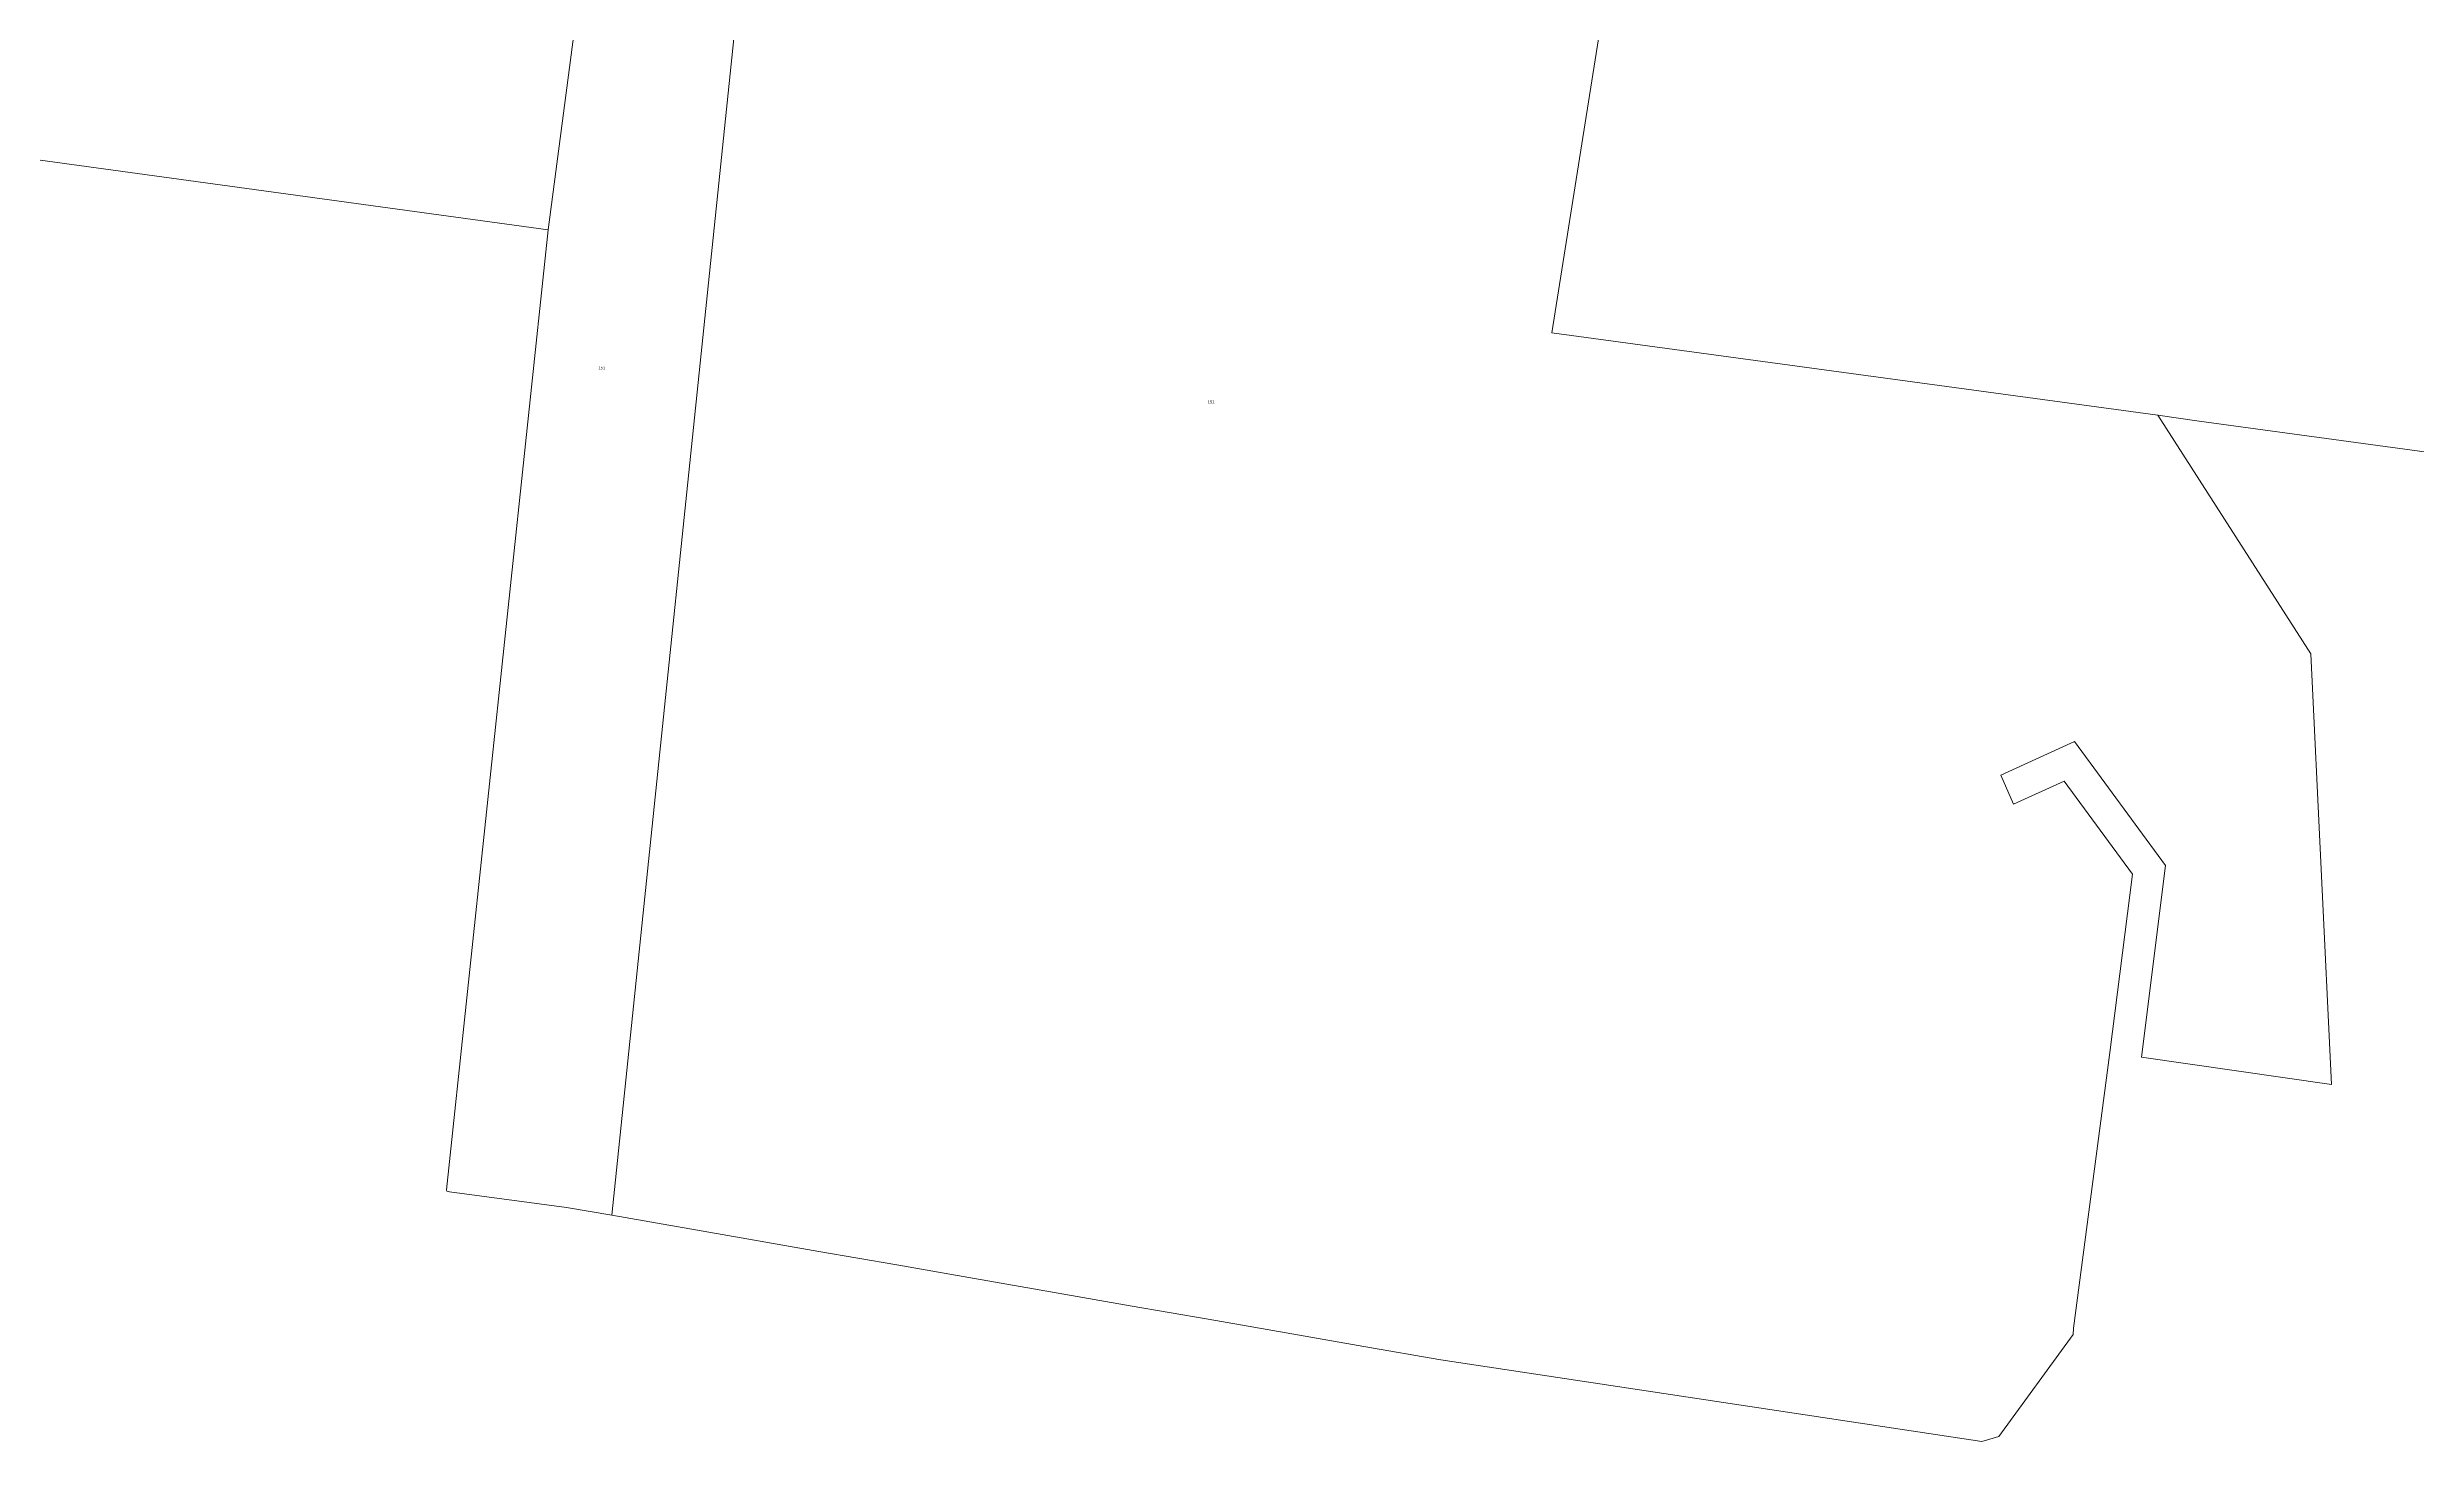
# Model space of a CAD drawing. Header units: metres. Extents: x 240566 to 246015, y 6282606 to 6289108.
# Drawn here: x 242129 to 243631, y 6282980 to 6283864 of the extents above; entities that cross this region are included whole.
import ezdxf

# ---------------------------------------------------------------- set-up
doc = ezdxf.new("R2010")
doc.units = ezdxf.units.M
doc.layers.add('Cadastre Land Parcels_SP_EXT', color=9, linetype='Continuous', lineweight=5)
doc.styles.get("Standard").update_dxf_attribs({"font": 'arial.ttf'})

msp = doc.modelspace()

# ---------------------------------------------------------------- linework, layer by layer
at = {"layer": 'Cadastre Land Parcels_SP_EXT', "linetype": 'Continuous'}
for points in [[(242695.2, 6285410.7), (242619.5, 6284860.3), (242859.6, 6284829.9), (242857, 6284809.9), (243047.8, 6284785.8), (243004.3, 6284461.8), (243202.5, 6284436.9), (243082.8, 6283683.2), (243467, 6283630.9), (243493.2, 6283627.2), (243881.2, 6283574.3), (243883.9, 6283594.2), (243920.1, 6283589.3), (243986.1, 6284064.4), (243742.7, 6284094.2), (243813, 6284594.3), (243878.3, 6285059.4), (243881.1, 6285079.3), (243936.7, 6285475.1)], [(242567.8, 6283904.6), (242487, 6283123.8), (242568.9, 6283109.4), (242618.2, 6283100.9), (242667.6, 6283092.3), (242716.9, 6283083.7), (242766.2, 6283075.1), (242815.6, 6283066.4), (242864.9, 6283057.9), (242914.3, 6283049.3), (242963.6, 6283040.6), (243012.5, 6283032.2), (243355.4, 6282980.3), (243366.2, 6282983.5), (243413.2, 6283048.3), (243413.6, 6283052.2), (243436.6, 6283226.9), (243450.9, 6283340), (243407.5, 6283398.9), (243375.4, 6283384.3), (243367.4, 6283402.8), (243414.1, 6283424.1), (243471.8, 6283345.5), (243456.5, 6283224), (243577.1, 6283206.6), (243564, 6283479.6), (243467, 6283630.9), (243082.8, 6283683.2), (243202.5, 6284436.9)]]:
    msp.add_lwpolyline(points, dxfattribs=at)
for points in [[(242510.8, 6284237.3), (242510.9, 6284237.7), (242526, 6284346.4), (241501.6, 6284485.4), (241419.1, 6283888.5), (241662, 6283856), (241864.1, 6283828.3), (241884.1, 6283825.6), (242446.5, 6283748.5), (242510.8, 6284237.3)], [(242520.9, 6284236.4), (242510.9, 6284237.7), (242510.8, 6284237.3), (242446.5, 6283748.5), (242382.1, 6283140), (242382.3, 6283139), (242384, 6283138.7), (242458.3, 6283128.8), (242487, 6283123.8), (242567.8, 6283904.6), (242612.5, 6284224.9), (242520.9, 6284236.4)]]:
    msp.add_lwpolyline(points, close=True, dxfattribs=at)

# ---------------------------------------------------------------- texts
at = {"layer": 'Cadastre Land Parcels_SP_EXT'}
for p in [(242478.5, 6283660), (242864.7, 6283638.5)]:
    msp.add_text('151', height=1.8, dxfattribs=at).set_placement(p)

doc.saveas('drawing.dxf')
